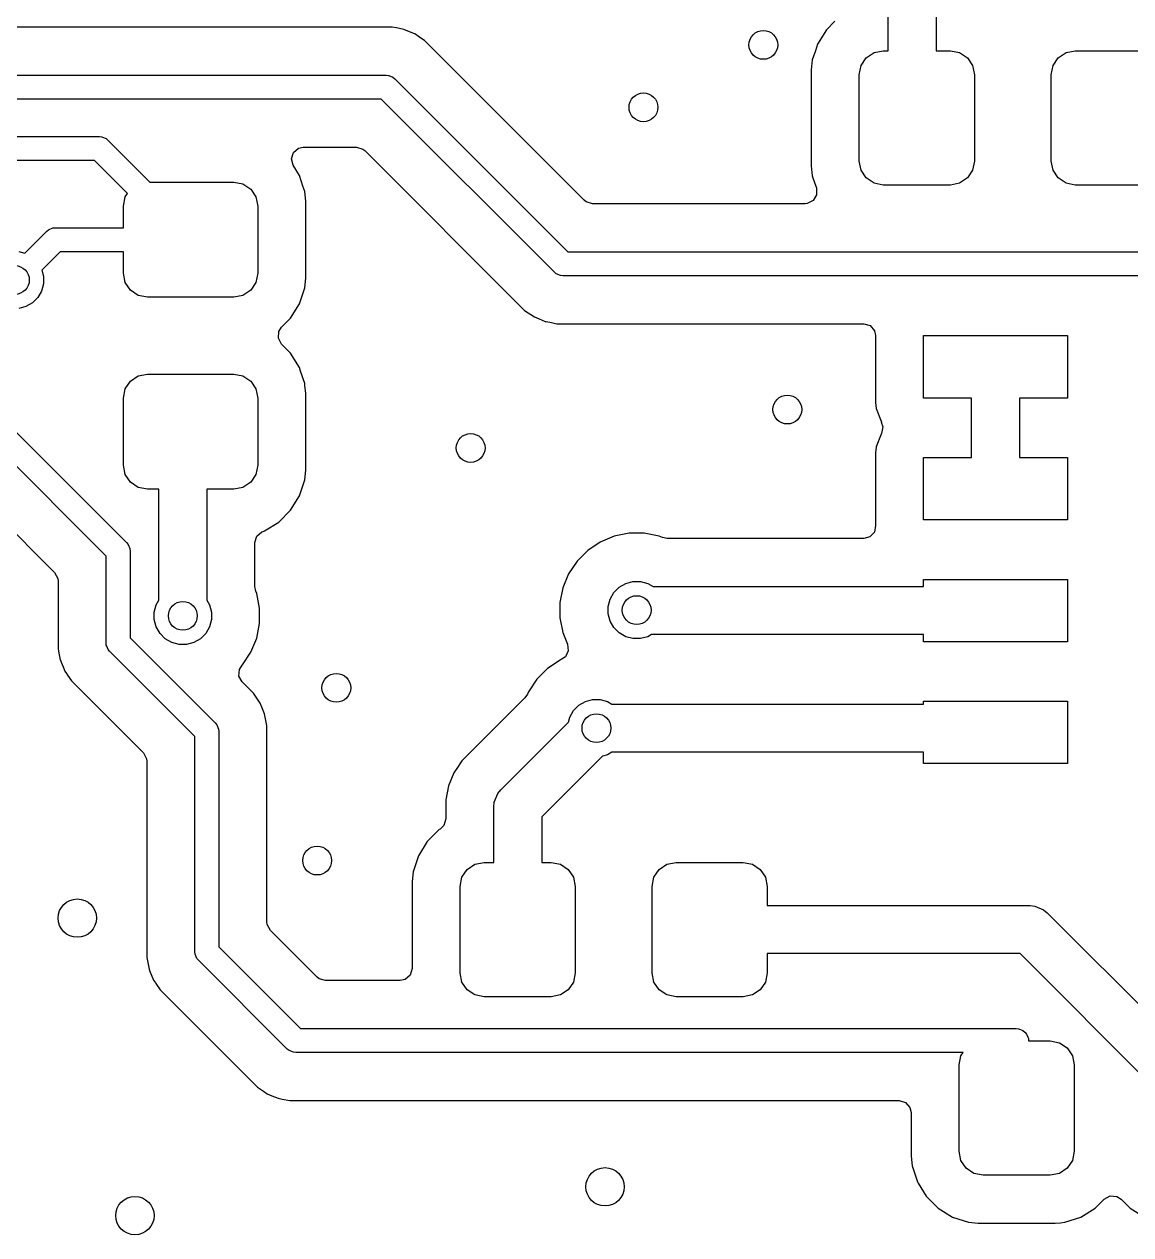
# Model space of a CAD drawing. Extents: x 2.03 to 8.88, y -5.74 to -2.97.
# Drawn here: x 7.8286 to 8.2827, y -4.2992 to -3.8025 of the extents above; entities that cross this region are included whole.
import ezdxf

# ---------------------------------------------------------------- set-up
doc = ezdxf.new("R2010")
doc.units = 0
doc.header["$MEASUREMENT"] = 0
doc.layers.add('BLACK', color=7, linetype='CONTINUOUS')

msp = doc.modelspace()

# ---------------------------------------------------------------- linework, layer by layer
at = {"layer": 'BLACK', "linetype": 'CONTINUOUS'}
for p, q in [((8.18307, -3.81339), (8.18307, -3.78091)), ((8.20276, -3.78091), (8.20276, -3.81339)), ((7.97959, -3.80372), (7.71745, -3.80372)), ((7.9813, -3.80406), (7.97959, -3.80372)), ((7.97959, -3.80372), (7.97959, -3.80372)), ((7.97959, -3.80372), (7.97959, -3.80372)), ((7.98138, -3.80408), (7.9813, -3.80406)), ((7.9813, -3.80406), (7.9813, -3.80406)), ((7.98435, -3.80467), (7.98138, -3.80408)), ((8.16121, -3.80134), (8.15777, -3.80478)), ((7.98462, -3.80478), (7.98435, -3.80467)), ((7.98854, -3.8064), (7.98462, -3.80478)), ((7.98883, -3.80652), (7.98854, -3.8064)), ((7.99033, -3.80753), (7.98883, -3.80652)), ((7.98883, -3.80652), (7.98883, -3.80652)), ((7.99059, -3.8077), (7.99033, -3.80753)), ((7.99033, -3.80753), (7.99033, -3.80753)), ((7.99286, -3.80922), (7.99059, -3.8077)), ((7.99629, -3.81265), (7.99286, -3.80922)), ((8.15777, -3.80478), (8.15414, -3.81066)), ((7.99669, -3.81305), (7.99629, -3.81265)), ((7.99629, -3.81265), (7.99629, -3.81265)), ((8.05838, -3.87473), (7.99669, -3.81305)), ((8.15323, -3.81342), (8.15197, -3.81721)), ((8.15414, -3.81066), (8.15323, -3.81342)), ((8.15414, -3.81066), (8.15414, -3.81066)), ((8.17414, -3.81627), (8.17734, -3.81414)), ((8.17734, -3.81414), (8.1811, -3.81339)), ((8.1811, -3.81339), (8.18307, -3.81339)), ((8.20276, -3.81339), (8.20866, -3.81339)), ((8.20866, -3.81339), (8.21243, -3.81414)), ((8.21243, -3.81414), (8.21562, -3.81627)), ((8.25288, -3.81627), (8.25608, -3.81414)), ((8.25608, -3.81414), (8.25984, -3.81339)), ((8.25984, -3.81339), (8.2874, -3.81339)), ((8.15197, -3.81721), (8.15156, -3.82126)), ((8.15197, -3.81721), (8.15197, -3.81721)), ((8.15197, -3.81721), (8.15197, -3.81721)), ((8.17126, -3.82323), (8.17201, -3.81946)), ((8.17201, -3.81946), (8.17414, -3.81627)), ((8.21562, -3.81627), (8.21775, -3.81946)), ((8.21775, -3.81946), (8.2185, -3.82323)), ((8.25, -3.82323), (8.25075, -3.81946)), ((8.25075, -3.81946), (8.25288, -3.81627)), ((7.70678, -3.82342), (7.97716, -3.82342)), ((7.97716, -3.82342), (7.97812, -3.82352)), ((7.97812, -3.82352), (7.97812, -3.82352)), ((7.97812, -3.82352), (7.97827, -3.82358)), ((7.97827, -3.82358), (7.9799, -3.82425)), ((7.9799, -3.82425), (7.9799, -3.82425)), ((7.9799, -3.82425), (7.98064, -3.82487)), ((8.15156, -3.82126), (8.15156, -3.86063)), ((8.17126, -3.85866), (8.17126, -3.82323)), ((8.2185, -3.82323), (8.2185, -3.85866)), ((8.25, -3.85866), (8.25, -3.82323)), ((7.98064, -3.82487), (8.05164, -3.89587)), ((7.97513, -3.83327), (7.70678, -3.83327)), ((8.04613, -3.90427), (7.97513, -3.83327)), ((7.63649, -3.84862), (7.85945, -3.84862)), ((7.85945, -3.84862), (7.86041, -3.84872)), ((7.86041, -3.84872), (7.86041, -3.84872)), ((7.86041, -3.84872), (7.86074, -3.84885)), ((7.86074, -3.84885), (7.86218, -3.84945)), ((7.86218, -3.84945), (7.86218, -3.84945)), ((7.86218, -3.84945), (7.86293, -3.85006)), ((7.86293, -3.85006), (7.88019, -3.86732)), ((7.93905, -3.85514), (7.94116, -3.85338)), ((7.94116, -3.85338), (7.94311, -3.85297)), ((7.94311, -3.85297), (7.96494, -3.85297)), ((7.96494, -3.85297), (7.96758, -3.85375)), ((7.96758, -3.85375), (7.96839, -3.8544)), ((7.85741, -3.85846), (7.63445, -3.85846)), ((7.87096, -3.87202), (7.85741, -3.85846)), ((7.93823, -3.85776), (7.93905, -3.85514)), ((7.93895, -3.86042), (7.93823, -3.85776)), ((7.96839, -3.8544), (8.03365, -3.91965)), ((8.17201, -3.86243), (8.17126, -3.85866)), ((8.2185, -3.85866), (8.21775, -3.86243)), ((8.25075, -3.86243), (8.25, -3.85866)), ((7.94153, -3.86459), (7.93895, -3.86042)), ((8.15156, -3.86063), (8.15156, -3.86063)), ((8.15156, -3.86063), (8.15197, -3.86468)), ((8.17414, -3.86562), (8.17201, -3.86243)), ((8.21775, -3.86243), (8.21562, -3.86562)), ((8.25288, -3.86562), (8.25075, -3.86243)), ((7.72316, -3.86778), (7.87061, -4.01522)), ((7.88019, -3.86732), (7.91457, -3.86732)), ((7.91457, -3.86732), (7.91833, -3.86807)), ((7.91833, -3.86807), (7.92153, -3.87021)), ((7.94297, -3.86895), (7.94153, -3.86459)), ((7.9437, -3.87115), (7.94297, -3.86895)), ((8.15197, -3.86468), (8.15197, -3.86468)), ((8.15197, -3.86468), (8.15304, -3.86792)), ((8.15304, -3.86792), (8.15363, -3.86968)), ((8.17734, -3.86775), (8.17414, -3.86562)), ((8.1811, -3.8685), (8.17734, -3.86775)), ((8.20866, -3.8685), (8.1811, -3.8685)), ((8.21243, -3.86775), (8.20866, -3.8685)), ((8.21562, -3.86562), (8.21243, -3.86775)), ((8.25608, -3.86775), (8.25288, -3.86562)), ((8.25984, -3.8685), (8.25608, -3.86775)), ((8.2874, -3.8685), (8.25984, -3.8685)), ((7.86929, -3.87717), (7.87004, -3.8734)), ((7.87004, -3.8734), (7.87096, -3.87202)), ((7.92153, -3.87021), (7.92366, -3.8734)), ((7.92366, -3.8734), (7.92441, -3.87717)), ((7.94411, -3.87515), (7.9437, -3.87115)), ((7.9437, -3.87115), (7.9437, -3.87115)), ((8.15374, -3.87249), (8.15234, -3.87486)), ((8.15363, -3.86968), (8.15365, -3.86974)), ((8.15365, -3.86974), (8.15374, -3.87249)), ((7.8622, -4.02074), (7.71765, -3.87618)), ((7.86929, -3.88602), (7.86929, -3.87717)), ((7.92441, -3.87717), (7.92441, -3.90472)), ((7.94411, -3.8752), (7.94411, -3.87515)), ((7.94411, -3.90669), (7.94411, -3.8752)), ((8.05919, -3.87539), (8.05838, -3.87473)), ((8.06183, -3.87616), (8.05919, -3.87539)), ((8.14901, -3.87616), (8.06183, -3.87616)), ((8.14987, -3.87608), (8.14901, -3.87616)), ((8.15234, -3.87486), (8.14987, -3.87608)), ((7.82888, -3.89645), (7.83786, -3.88746)), ((7.83786, -3.88746), (7.8386, -3.88685)), ((7.8386, -3.88685), (7.84038, -3.88612)), ((7.84038, -3.88612), (7.84134, -3.88602)), ((7.84134, -3.88602), (7.86929, -3.88602)), ((7.82634, -3.89577), (7.82888, -3.89645)), ((7.84338, -3.89587), (7.83584, -3.90341)), ((7.86929, -3.89587), (7.84338, -3.89587)), ((7.86929, -3.90472), (7.86929, -3.89587)), ((8.05164, -3.89587), (8.53064, -3.89587)), ((7.83584, -3.90341), (7.83651, -3.90594)), ((7.83651, -3.90594), (7.83651, -3.90902)), ((7.87004, -3.90849), (7.86929, -3.90472)), ((7.87217, -3.91168), (7.87004, -3.90849)), ((7.92366, -3.90849), (7.92153, -3.91168)), ((7.92441, -3.90472), (7.92366, -3.90849)), ((7.9437, -3.91074), (7.94411, -3.90669)), ((8.04687, -3.90488), (8.04613, -3.90427)), ((8.04865, -3.90561), (8.04687, -3.90488)), ((8.04687, -3.90488), (8.04687, -3.90488)), ((8.04961, -3.90571), (8.04865, -3.90561)), ((8.53268, -3.90571), (8.04961, -3.90571)), ((7.83572, -3.912), (7.83417, -3.91467)), ((7.83651, -3.90902), (7.83572, -3.912)), ((7.87537, -3.91382), (7.87217, -3.91168)), ((7.87913, -3.91457), (7.87537, -3.91382)), ((7.91833, -3.91382), (7.91457, -3.91457)), ((7.92153, -3.91168), (7.91833, -3.91382)), ((7.94153, -3.9173), (7.9437, -3.91074)), ((7.82932, -3.91839), (7.82634, -3.91919)), ((7.83199, -3.91685), (7.82932, -3.91839)), ((7.83417, -3.91467), (7.83199, -3.91685)), ((7.91457, -3.91457), (7.87913, -3.91457)), ((7.9379, -3.92318), (7.94153, -3.9173)), ((7.93602, -3.92506), (7.9379, -3.92318)), ((8.03365, -3.91965), (8.03365, -3.91965)), ((8.03365, -3.91965), (8.03391, -3.91992)), ((8.03391, -3.91992), (8.03794, -3.92261)), ((8.03794, -3.92261), (8.03986, -3.92341)), ((8.03986, -3.92341), (8.04242, -3.92447)), ((7.9329, -3.93135), (7.93309, -3.92861)), ((7.93309, -3.92861), (7.93421, -3.92686)), ((7.93421, -3.92686), (7.93602, -3.92506)), ((8.04242, -3.92447), (8.04279, -3.92454)), ((8.04279, -3.92454), (8.04499, -3.92498)), ((8.04499, -3.92498), (8.04718, -3.92541)), ((8.04718, -3.92541), (8.04718, -3.92541)), ((8.04718, -3.92541), (8.05227, -3.92541)), ((8.05227, -3.92541), (8.05227, -3.92541)), ((8.05227, -3.92541), (8.17305, -3.92541)), ((8.17305, -3.92541), (8.17569, -3.92619)), ((8.17569, -3.92619), (8.17749, -3.92827)), ((8.17749, -3.92827), (8.17793, -3.9303)), ((7.93421, -3.93377), (7.9329, -3.93135)), ((8.17793, -3.9303), (8.17793, -3.95779)), ((8.19764, -3.95591), (8.19764, -3.93031)), ((8.19764, -3.93031), (8.25669, -3.93031)), ((8.25669, -3.93031), (8.25669, -3.95591)), ((7.9379, -3.93745), (7.93421, -3.93377)), ((7.94153, -3.94333), (7.9379, -3.93745)), ((7.94202, -3.94482), (7.94153, -3.94333)), ((7.87217, -3.94895), (7.87537, -3.94681)), ((7.87537, -3.94681), (7.87913, -3.94606)), ((7.87913, -3.94606), (7.91457, -3.94606)), ((7.91457, -3.94606), (7.91833, -3.94681)), ((7.91833, -3.94681), (7.92153, -3.94895)), ((7.9437, -3.94989), (7.94202, -3.94482)), ((7.86929, -3.95591), (7.87004, -3.95214)), ((7.87004, -3.95214), (7.87217, -3.94895)), ((7.92153, -3.94895), (7.92366, -3.95214)), ((7.92366, -3.95214), (7.92441, -3.95591)), ((7.9438, -3.95088), (7.9437, -3.94989)), ((7.9437, -3.94989), (7.9437, -3.94989)), ((7.94411, -3.95394), (7.9438, -3.95088)), ((7.86929, -3.98346), (7.86929, -3.95591)), ((7.92441, -3.95591), (7.92441, -3.98346)), ((7.94411, -3.98543), (7.94411, -3.95394)), ((8.17793, -3.95779), (8.17793, -3.95779)), ((8.17793, -3.95779), (8.17819, -3.96014)), ((8.21732, -3.95591), (8.19764, -3.95591)), ((8.21732, -3.98031), (8.21732, -3.95591)), ((8.25669, -3.95591), (8.23701, -3.95591)), ((8.23701, -3.95591), (8.23701, -3.98031)), ((8.17819, -3.96014), (8.18017, -3.96545)), ((8.18017, -3.96545), (8.18033, -3.96575)), ((8.18033, -3.96575), (8.18021, -3.96582)), ((8.18021, -3.96582), (8.18093, -3.96777)), ((8.18093, -3.96777), (8.18034, -3.97045)), ((8.18017, -3.97077), (8.17822, -3.97598)), ((8.18032, -3.97049), (8.18017, -3.97077)), ((8.18034, -3.97045), (8.18032, -3.97049)), ((8.17819, -3.97608), (8.17793, -3.97843)), ((8.17793, -3.97843), (8.17793, -3.97843)), ((8.17793, -3.97843), (8.17793, -3.97843)), ((8.17793, -3.97843), (8.17793, -4.00779)), ((8.17822, -3.97598), (8.17819, -3.97608)), ((7.79408, -3.98048), (7.84107, -4.02747)), ((8.19764, -4.00591), (8.19764, -3.98031)), ((8.19764, -3.98031), (8.21732, -3.98031)), ((8.23701, -3.98031), (8.25669, -3.98031)), ((8.25669, -3.98031), (8.25669, -4.00591)), ((7.87004, -3.98723), (7.86929, -3.98346)), ((7.87217, -3.99042), (7.87004, -3.98723)), ((7.92366, -3.98723), (7.92153, -3.99042)), ((7.92441, -3.98346), (7.92366, -3.98723)), ((7.9437, -3.98948), (7.94411, -3.98543)), ((7.87537, -3.99256), (7.87217, -3.99042)), ((7.87913, -3.99331), (7.87537, -3.99256)), ((7.88386, -3.99331), (7.87913, -3.99331)), ((7.88386, -4.0389), (7.88386, -3.99331)), ((7.91457, -3.99331), (7.90354, -3.99331)), ((7.90354, -3.99331), (7.90354, -4.0389)), ((7.91833, -3.99256), (7.91457, -3.99331)), ((7.92153, -3.99042), (7.91833, -3.99256)), ((7.94153, -3.99604), (7.9437, -3.98948)), ((7.9379, -4.00192), (7.94153, -3.99604)), ((7.93302, -4.0068), (7.9379, -4.00192)), ((7.92714, -4.01043), (7.93302, -4.0068)), ((8.17797, -4.00816), (8.17748, -4.01087)), ((8.17793, -4.00779), (8.17793, -4.00779)), ((8.17793, -4.00779), (8.17797, -4.00816)), ((8.25669, -4.00591), (8.19764, -4.00591)), ((7.92325, -4.01524), (7.92402, -4.0126)), ((7.92402, -4.0126), (7.9261, -4.0108)), ((7.9261, -4.0108), (7.92659, -4.01061)), ((7.92659, -4.01061), (7.92714, -4.01043)), ((8.07073, -4.01261), (8.06499, -4.01498)), ((8.07682, -4.0114), (8.07073, -4.01261)), ((8.07073, -4.01261), (8.07073, -4.01261)), ((8.08303, -4.0114), (8.07682, -4.0114)), ((8.07682, -4.0114), (8.07682, -4.0114)), ((8.08911, -4.01261), (8.08303, -4.0114)), ((8.08303, -4.0114), (8.08303, -4.0114)), ((8.09052, -4.01319), (8.08911, -4.01261)), ((8.08911, -4.01261), (8.08911, -4.01261)), ((8.09239, -4.01356), (8.09052, -4.01319)), ((8.17561, -4.01288), (8.17312, -4.01356)), ((8.17748, -4.01087), (8.17561, -4.01288)), ((7.87061, -4.01522), (7.87122, -4.01597)), ((7.87122, -4.01597), (7.87192, -4.01767)), ((7.87192, -4.01767), (7.87195, -4.01774)), ((7.87195, -4.01774), (7.87205, -4.0187)), ((7.92325, -4.03328), (7.92325, -4.01524)), ((8.06499, -4.01498), (8.05983, -4.01843)), ((8.06499, -4.01498), (8.06499, -4.01498)), ((8.17312, -4.01356), (8.09239, -4.01356)), ((7.8622, -4.05628), (7.8622, -4.02074)), ((7.87205, -4.0187), (7.87205, -4.05424)), ((8.05544, -4.02282), (8.05199, -4.02798)), ((8.05983, -4.01843), (8.05544, -4.02282)), ((8.05544, -4.02282), (8.05544, -4.02282)), ((8.05983, -4.01843), (8.05983, -4.01843)), ((7.84107, -4.02747), (7.84239, -4.02989)), ((8.05199, -4.02799), (8.04962, -4.03372)), ((8.05199, -4.02798), (8.05199, -4.02799)), ((7.84239, -4.02989), (7.8425, -4.03092)), ((7.8425, -4.03092), (7.8425, -4.05386)), ((8.07273, -4.03354), (8.0754, -4.032)), ((8.0754, -4.032), (8.07838, -4.0312)), ((8.07838, -4.0312), (8.08146, -4.0312)), ((8.08146, -4.0312), (8.08444, -4.032)), ((8.08444, -4.032), (8.08663, -4.03327)), ((8.19764, -4.03327), (8.19764, -4.03031)), ((8.19764, -4.03031), (8.25669, -4.03031)), ((8.25669, -4.03031), (8.25669, -4.05591)), ((7.92362, -4.03515), (7.92325, -4.03328)), ((7.92401, -4.03608), (7.92362, -4.03515)), ((7.92522, -4.04217), (7.92401, -4.03608)), ((7.92401, -4.03608), (7.92401, -4.03608)), ((7.92401, -4.03608), (7.92401, -4.03608)), ((8.04962, -4.03372), (8.04841, -4.03981)), ((8.04962, -4.03372), (8.04962, -4.03372)), ((8.06901, -4.03839), (8.07055, -4.03572)), ((8.07055, -4.03572), (8.07273, -4.03354)), ((8.08663, -4.03327), (8.19764, -4.03327)), ((7.88199, -4.04373), (7.88279, -4.04076)), ((7.88279, -4.04076), (7.88386, -4.0389)), ((7.90354, -4.0389), (7.90461, -4.04076)), ((7.90461, -4.04076), (7.90541, -4.04373)), ((7.92522, -4.04838), (7.92522, -4.04217)), ((7.92522, -4.04217), (7.92522, -4.04217)), ((7.92522, -4.04217), (7.92522, -4.04217)), ((8.04841, -4.03981), (8.04841, -4.04602)), ((8.06821, -4.04137), (8.06901, -4.03839)), ((8.06821, -4.04446), (8.06821, -4.04137)), ((7.88199, -4.04682), (7.88199, -4.04373)), ((7.88279, -4.0498), (7.88199, -4.04682)), ((7.90541, -4.04682), (7.90461, -4.0498)), ((7.90541, -4.04373), (7.90541, -4.04682)), ((8.04841, -4.04602), (8.04962, -4.05211)), ((8.06901, -4.04743), (8.06821, -4.04446)), ((8.07055, -4.0501), (8.06901, -4.04743)), ((7.88433, -4.05247), (7.88279, -4.0498)), ((7.88651, -4.05465), (7.88433, -4.05247)), ((7.90307, -4.05247), (7.90089, -4.05465)), ((7.90461, -4.0498), (7.90307, -4.05247)), ((7.92401, -4.05447), (7.92522, -4.04838)), ((8.04962, -4.05211), (8.04962, -4.05211)), ((8.04962, -4.05211), (8.05158, -4.05683)), ((8.07273, -4.05228), (8.07055, -4.0501)), ((8.0754, -4.05383), (8.07273, -4.05228)), ((7.8425, -4.05386), (7.8425, -4.05871)), ((7.8623, -4.05724), (7.8622, -4.05628)), ((7.86247, -4.05766), (7.8623, -4.05724)), ((7.8623, -4.05724), (7.8623, -4.05724)), ((7.86303, -4.05902), (7.86247, -4.05766)), ((7.87205, -4.05424), (7.90702, -4.08922)), ((7.88918, -4.05619), (7.88651, -4.05465)), ((7.89216, -4.05699), (7.88918, -4.05619)), ((7.89524, -4.05699), (7.89216, -4.05699)), ((7.89822, -4.05619), (7.89524, -4.05699)), ((7.90089, -4.05465), (7.89822, -4.05619)), ((7.92163, -4.0602), (7.92401, -4.05447)), ((8.05158, -4.05683), (8.05187, -4.05957)), ((8.07838, -4.05462), (8.0754, -4.05383)), ((8.08146, -4.05462), (8.07838, -4.05462)), ((8.08444, -4.05383), (8.08146, -4.05462)), ((8.08595, -4.05295), (8.08444, -4.05383)), ((8.19764, -4.05295), (8.08595, -4.05295)), ((8.19764, -4.05591), (8.19764, -4.05295)), ((8.25669, -4.05591), (8.19764, -4.05591)), ((7.8425, -4.05871), (7.8425, -4.05871)), ((7.8425, -4.05871), (7.8425, -4.05871)), ((7.8425, -4.05871), (7.84272, -4.05982)), ((7.84272, -4.05982), (7.84272, -4.05982)), ((7.84272, -4.05982), (7.84343, -4.0634)), ((7.86365, -4.05976), (7.86303, -4.05902)), ((7.86303, -4.05902), (7.86303, -4.05902)), ((7.89862, -4.09474), (7.86365, -4.05976)), ((7.91818, -4.06537), (7.92163, -4.0602)), ((8.05064, -4.06203), (8.04893, -4.06321)), ((8.05187, -4.05957), (8.05064, -4.06203)), ((7.84343, -4.0634), (7.84345, -4.06347)), ((7.84345, -4.06347), (7.84375, -4.06421)), ((7.84375, -4.06421), (7.84456, -4.06616)), ((7.84456, -4.06616), (7.8453, -4.06795)), ((7.91674, -4.06998), (7.91694, -4.06723)), ((7.91694, -4.06723), (7.91806, -4.06549)), ((7.91806, -4.06549), (7.91818, -4.06537)), ((8.0433, -4.06686), (8.03891, -4.07125)), ((8.04846, -4.06341), (8.0433, -4.06686)), ((8.0433, -4.06686), (8.0433, -4.06686)), ((8.04893, -4.06321), (8.04846, -4.06341)), ((8.04846, -4.06341), (8.04846, -4.06341)), ((7.8453, -4.06795), (7.84596, -4.06894)), ((7.84596, -4.06894), (7.84643, -4.06964)), ((7.84643, -4.06964), (7.848, -4.07198)), ((7.848, -4.07198), (7.85143, -4.07541)), ((7.91806, -4.07239), (7.91674, -4.06998)), ((7.92158, -4.07591), (7.91806, -4.07239)), ((8.03891, -4.07125), (8.03546, -4.07641)), ((8.03891, -4.07125), (8.03891, -4.07125)), ((7.85143, -4.07541), (7.85143, -4.07541)), ((7.85143, -4.07541), (7.85183, -4.07581)), ((7.85183, -4.07581), (7.87749, -4.10147)), ((7.92267, -4.077), (7.92158, -4.07591)), ((7.92537, -4.08104), (7.92267, -4.077)), ((8.03507, -4.07734), (8.03401, -4.07893)), ((8.03546, -4.07641), (8.03507, -4.07734)), ((8.03546, -4.07641), (8.03546, -4.07641)), ((7.92606, -4.08272), (7.92537, -4.08104)), ((7.92537, -4.08104), (7.92537, -4.08104)), ((7.92537, -4.08104), (7.92537, -4.08104)), ((7.92722, -4.08552), (7.92606, -4.08272)), ((8.03401, -4.07893), (8.00815, -4.10479)), ((8.05402, -4.08415), (8.0562, -4.08197)), ((8.0562, -4.08197), (8.05887, -4.08043)), ((8.05887, -4.08043), (8.06184, -4.07963)), ((8.06184, -4.07963), (8.06493, -4.07963)), ((8.06493, -4.07963), (8.06791, -4.08043)), ((8.06791, -4.08043), (8.06976, -4.0815)), ((8.06976, -4.0815), (8.19764, -4.0815)), ((8.19764, -4.0815), (8.19764, -4.08031)), ((8.19764, -4.08031), (8.25669, -4.08031)), ((8.25669, -4.08031), (8.25669, -4.10591)), ((7.92735, -4.08616), (7.92722, -4.08552)), ((7.92817, -4.09028), (7.92735, -4.08616)), ((8.05192, -4.08888), (8.05247, -4.08682)), ((8.05247, -4.08682), (8.05402, -4.08415)), ((7.90702, -4.08922), (7.90764, -4.08997)), ((7.90764, -4.08997), (7.90837, -4.09174)), ((7.90837, -4.09174), (7.90846, -4.0927)), ((7.92817, -4.09537), (7.92817, -4.09028)), ((8.02414, -4.11666), (8.05192, -4.08888)), ((7.89862, -4.18307), (7.89862, -4.09474)), ((7.90846, -4.0927), (7.90846, -4.18103)), ((7.92817, -4.17085), (7.92817, -4.09537)), ((7.92817, -4.09537), (7.92817, -4.09537)), ((7.87749, -4.10147), (7.87881, -4.10389)), ((8.06791, -4.10225), (8.06584, -4.1028)), ((8.06976, -4.10118), (8.06791, -4.10225)), ((8.19764, -4.10118), (8.06976, -4.10118)), ((8.19764, -4.10591), (8.19764, -4.10118)), ((7.87881, -4.10389), (7.87892, -4.10492)), ((7.87892, -4.10492), (7.87892, -4.1855)), ((8.0066, -4.10711), (8.00492, -4.10963)), ((8.00738, -4.10594), (8.0066, -4.10711)), ((8.00815, -4.10479), (8.00738, -4.10594)), ((8.06584, -4.1028), (8.04094, -4.1277)), ((8.25669, -4.10591), (8.19764, -4.10591)), ((8.00492, -4.10963), (8.00269, -4.115)), ((8.00492, -4.10963), (8.00492, -4.10963)), ((8.00269, -4.115), (8.00156, -4.12071)), ((8.00269, -4.115), (8.00269, -4.115)), ((8.02292, -4.11815), (8.02414, -4.11666)), ((8.00156, -4.12071), (8.00156, -4.12858)), ((8.02126, -4.12362), (8.02145, -4.1217)), ((8.02145, -4.1217), (8.02292, -4.11815)), ((8.02292, -4.11815), (8.02292, -4.11815)), ((8.02126, -4.14646), (8.02126, -4.12362)), ((8.00078, -4.13122), (7.99924, -4.13274)), ((8.00156, -4.12858), (8.00078, -4.13122)), ((8.04094, -4.1277), (8.04094, -4.14646)), ((7.99887, -4.13296), (7.99399, -4.13785)), ((7.99924, -4.13274), (7.99887, -4.13296)), ((7.99399, -4.13785), (7.99036, -4.14373)), ((7.99036, -4.14373), (7.98819, -4.15028)), ((7.99036, -4.14373), (7.99036, -4.14373)), ((8.01036, -4.14934), (8.01356, -4.14721)), ((8.01356, -4.14721), (8.01732, -4.14646)), ((8.01732, -4.14646), (8.02126, -4.14646)), ((8.04094, -4.14646), (8.04488, -4.14646)), ((8.04488, -4.14646), (8.04865, -4.14721)), ((8.04865, -4.14721), (8.05184, -4.14934)), ((8.0891, -4.14934), (8.0923, -4.14721)), ((8.0923, -4.14721), (8.09606, -4.14646)), ((8.09606, -4.14646), (8.12362, -4.14646)), ((8.12362, -4.14646), (8.12739, -4.14721)), ((8.12739, -4.14721), (8.13058, -4.14934)), ((7.98819, -4.15028), (7.98778, -4.15433)), ((7.98819, -4.15028), (7.98819, -4.15028)), ((7.98819, -4.15028), (7.98819, -4.15028)), ((8.00823, -4.15253), (8.01036, -4.14934)), ((8.05184, -4.14934), (8.05398, -4.15253)), ((8.08697, -4.15253), (8.0891, -4.14934)), ((8.13058, -4.14934), (8.13272, -4.15253)), ((7.98778, -4.15433), (7.98778, -4.15433)), ((7.98778, -4.15433), (7.98778, -4.174)), ((8.00748, -4.1563), (8.00823, -4.15253)), ((8.00748, -4.19173), (8.00748, -4.1563)), ((8.05398, -4.15253), (8.05472, -4.1563)), ((8.05472, -4.1563), (8.05472, -4.19173)), ((8.08622, -4.1563), (8.08697, -4.15253)), ((8.08622, -4.19173), (8.08622, -4.1563)), ((8.13272, -4.15253), (8.13346, -4.1563)), ((8.13346, -4.1563), (8.13346, -4.16417)), ((8.13346, -4.16417), (8.24134, -4.16417)), ((8.24134, -4.16417), (8.24326, -4.16436)), ((8.24326, -4.16436), (8.24681, -4.16583)), ((8.24681, -4.16583), (8.24681, -4.16583)), ((8.24681, -4.16583), (8.2483, -4.16706)), ((8.2483, -4.16706), (8.30093, -4.21969)), ((7.92828, -4.17189), (7.92817, -4.17085)), ((7.9296, -4.1743), (7.92828, -4.17189)), ((7.94877, -4.19347), (7.9296, -4.1743)), ((7.98778, -4.174), (7.98778, -4.19002)), ((7.90846, -4.18103), (7.94204, -4.21461)), ((7.87892, -4.1855), (7.87905, -4.18616)), ((7.87905, -4.18616), (7.87986, -4.19025)), ((7.89872, -4.18403), (7.89862, -4.18307)), ((7.89945, -4.1858), (7.89872, -4.18403)), ((7.89945, -4.18581), (7.89945, -4.1858)), ((7.90006, -4.18655), (7.89945, -4.18581)), ((7.93652, -4.22301), (7.90006, -4.18655)), ((8.23726, -4.18386), (8.13346, -4.18386)), ((8.13346, -4.18386), (8.13346, -4.19173)), ((8.29094, -4.23754), (8.23726, -4.18386)), ((7.87986, -4.19025), (7.87986, -4.19025)), ((7.87986, -4.19025), (7.88003, -4.19065)), ((7.88003, -4.19065), (7.88003, -4.19065)), ((7.88003, -4.19065), (7.88008, -4.19078)), ((7.88008, -4.19078), (7.88172, -4.19474)), ((7.98778, -4.19002), (7.987, -4.19266)), ((8.00823, -4.1955), (8.00748, -4.19173)), ((8.05472, -4.19173), (8.05398, -4.1955)), ((8.08697, -4.1955), (8.08622, -4.19173)), ((8.13346, -4.19173), (8.13272, -4.1955)), ((7.88172, -4.19474), (7.88249, -4.19589)), ((7.88249, -4.19589), (7.88268, -4.19617)), ((7.88268, -4.19617), (7.88268, -4.19617)), ((7.88268, -4.19617), (7.88441, -4.19877)), ((7.94958, -4.19413), (7.94877, -4.19347)), ((7.95222, -4.1949), (7.94958, -4.19413)), ((7.98289, -4.1949), (7.95222, -4.1949)), ((7.98492, -4.19446), (7.98289, -4.1949)), ((7.987, -4.19266), (7.98492, -4.19446)), ((8.01036, -4.19869), (8.00823, -4.1955)), ((8.05398, -4.1955), (8.05184, -4.19869)), ((8.0891, -4.19869), (8.08697, -4.1955)), ((8.13272, -4.1955), (8.13058, -4.19869)), ((7.88441, -4.19877), (7.88442, -4.19877)), ((7.88442, -4.19877), (7.88802, -4.20237)), ((8.01356, -4.20083), (8.01036, -4.19869)), ((8.01732, -4.20157), (8.01356, -4.20083)), ((8.04488, -4.20157), (8.01732, -4.20157)), ((8.04865, -4.20083), (8.04488, -4.20157)), ((8.05184, -4.19869), (8.04865, -4.20083)), ((8.0923, -4.20083), (8.0891, -4.19869)), ((8.09606, -4.20157), (8.0923, -4.20083)), ((8.12362, -4.20157), (8.09606, -4.20157)), ((8.12739, -4.20083), (8.12362, -4.20157)), ((8.13058, -4.19869), (8.12739, -4.20083)), ((7.88802, -4.20237), (7.88802, -4.20237)), ((7.88802, -4.20237), (7.92087, -4.23523)), ((7.94204, -4.21461), (8.23567, -4.21461)), ((8.23567, -4.21461), (8.23663, -4.2147)), ((8.23663, -4.2147), (8.23663, -4.2147)), ((8.23663, -4.2147), (8.23701, -4.21486)), ((8.23701, -4.21486), (8.2384, -4.21544)), ((8.2384, -4.21544), (8.2384, -4.21544)), ((8.2384, -4.21544), (8.23915, -4.21605)), ((8.23915, -4.21605), (8.23931, -4.21621)), ((8.23931, -4.21621), (8.23992, -4.21695)), ((8.23992, -4.21695), (8.23992, -4.21695)), ((8.23992, -4.21695), (8.24038, -4.21807)), ((8.24038, -4.21807), (8.24062, -4.21865)), ((8.24062, -4.21865), (8.24065, -4.21872)), ((8.24065, -4.21872), (8.24075, -4.21969)), ((8.24075, -4.21969), (8.24961, -4.21969)), ((8.24961, -4.21969), (8.25337, -4.22043)), ((8.25337, -4.22043), (8.25657, -4.22257)), ((7.93727, -4.22362), (7.93652, -4.22301)), ((7.93904, -4.22435), (7.93727, -4.22362)), ((7.94, -4.22445), (7.93904, -4.22435)), ((7.93904, -4.22435), (7.93904, -4.22435)), ((8.21383, -4.22445), (7.94, -4.22445)), ((8.2122, -4.22953), (8.21295, -4.22576)), ((8.21295, -4.22576), (8.21383, -4.22445)), ((8.25657, -4.22257), (8.2587, -4.22576)), ((8.2587, -4.22576), (8.25945, -4.22953)), ((8.2122, -4.26496), (8.2122, -4.22953)), ((8.25945, -4.22953), (8.25945, -4.26496)), ((7.92087, -4.23523), (7.92087, -4.23523)), ((7.92087, -4.23523), (7.9243, -4.23866)), ((7.9243, -4.23866), (7.92677, -4.2403)), ((7.92677, -4.2403), (7.92834, -4.24135)), ((7.92834, -4.24135), (7.93025, -4.24215)), ((7.93025, -4.24215), (7.93282, -4.24321)), ((7.93282, -4.24321), (7.93448, -4.24354)), ((7.93448, -4.24354), (7.93757, -4.24415)), ((7.93757, -4.24415), (7.93757, -4.24415)), ((7.93757, -4.24415), (7.93757, -4.24415)), ((7.93757, -4.24415), (7.93757, -4.24415)), ((7.93757, -4.24415), (8.18762, -4.24415)), ((8.18762, -4.24415), (8.19026, -4.24493)), ((8.19026, -4.24493), (8.19206, -4.24701)), ((8.19206, -4.24701), (8.1925, -4.24904)), ((8.1925, -4.24904), (8.1925, -4.26693)), ((8.21295, -4.26873), (8.2122, -4.26496)), ((8.25945, -4.26496), (8.2587, -4.26873)), ((8.1925, -4.26693), (8.1925, -4.26693)), ((8.1925, -4.26693), (8.19291, -4.27098)), ((8.19291, -4.27098), (8.19291, -4.27098)), ((8.19291, -4.27098), (8.19509, -4.27753)), ((8.21509, -4.27192), (8.21295, -4.26873)), ((8.2587, -4.26873), (8.25657, -4.27192)), ((8.21828, -4.27405), (8.21509, -4.27192)), ((8.22205, -4.2748), (8.21828, -4.27405)), ((8.24961, -4.2748), (8.22205, -4.2748)), ((8.25337, -4.27405), (8.24961, -4.2748)), ((8.25657, -4.27192), (8.25337, -4.27405)), ((8.19509, -4.27753), (8.19509, -4.27753)), ((8.19509, -4.27753), (8.19541, -4.27807)), ((8.19541, -4.27807), (8.19871, -4.28341)), ((8.19871, -4.28341), (8.2036, -4.2883)), ((8.26806, -4.2883), (8.27174, -4.28461)), ((8.27174, -4.28461), (8.27416, -4.28329)), ((8.27416, -4.28329), (8.2769, -4.28349)), ((8.2769, -4.28349), (8.27865, -4.28461)), ((8.27865, -4.28461), (8.28234, -4.2883)), ((8.2036, -4.2883), (8.20948, -4.29192)), ((8.26218, -4.29192), (8.26806, -4.2883)), ((8.28234, -4.2883), (8.28822, -4.29192)), ((8.20948, -4.29192), (8.21603, -4.29409)), ((8.21603, -4.29409), (8.22008, -4.29451)), ((8.22008, -4.29451), (8.25158, -4.29451)), ((8.25158, -4.29451), (8.25379, -4.29428)), ((8.25158, -4.29451), (8.25158, -4.29451)), ((8.25158, -4.29451), (8.25158, -4.29451)), ((8.25379, -4.29428), (8.25562, -4.29409)), ((8.25562, -4.29409), (8.26218, -4.29192))]:
    msp.add_line(p, q, dxfattribs=at)
at = {"layer": 'BLACK'}
for centre, radius in [((8.13189, -3.81102), 0.00591), ((8.08268, -3.83661), 0.00591), ((7.8248, -3.90748), 0.00591), ((8.14173, -3.96063), 0.00591), ((8.01181, -3.97638), 0.00591), ((8.07992, -4.04291), 0.00591), ((7.8937, -4.04528), 0.00591), ((7.95669, -4.0748), 0.00591), ((8.06339, -4.09134), 0.00591), ((7.94882, -4.14567), 0.00591), ((7.85039, -4.16929), 0.00787), ((8.06693, -4.27953), 0.00787), ((7.87402, -4.29134), 0.00787)]:
    msp.add_circle(centre, radius, dxfattribs=at)
at = {"layer": 'WHITE'}
for centre, radius in [((8.13189, -3.81102), 0.00591), ((8.08268, -3.83661), 0.00591), ((7.8248, -3.90748), 0.00591), ((8.14173, -3.96063), 0.00591), ((8.01181, -3.97638), 0.00591), ((8.07992, -4.04291), 0.00591), ((7.8937, -4.04528), 0.00591), ((7.95669, -4.0748), 0.00591), ((8.06339, -4.09134), 0.00591), ((7.94882, -4.14567), 0.00591), ((7.85039, -4.16929), 0.00787), ((8.06693, -4.27953), 0.00787), ((7.87402, -4.29134), 0.00787)]:
    msp.add_circle(centre, radius, dxfattribs=at)

doc.saveas('drawing.dxf')
